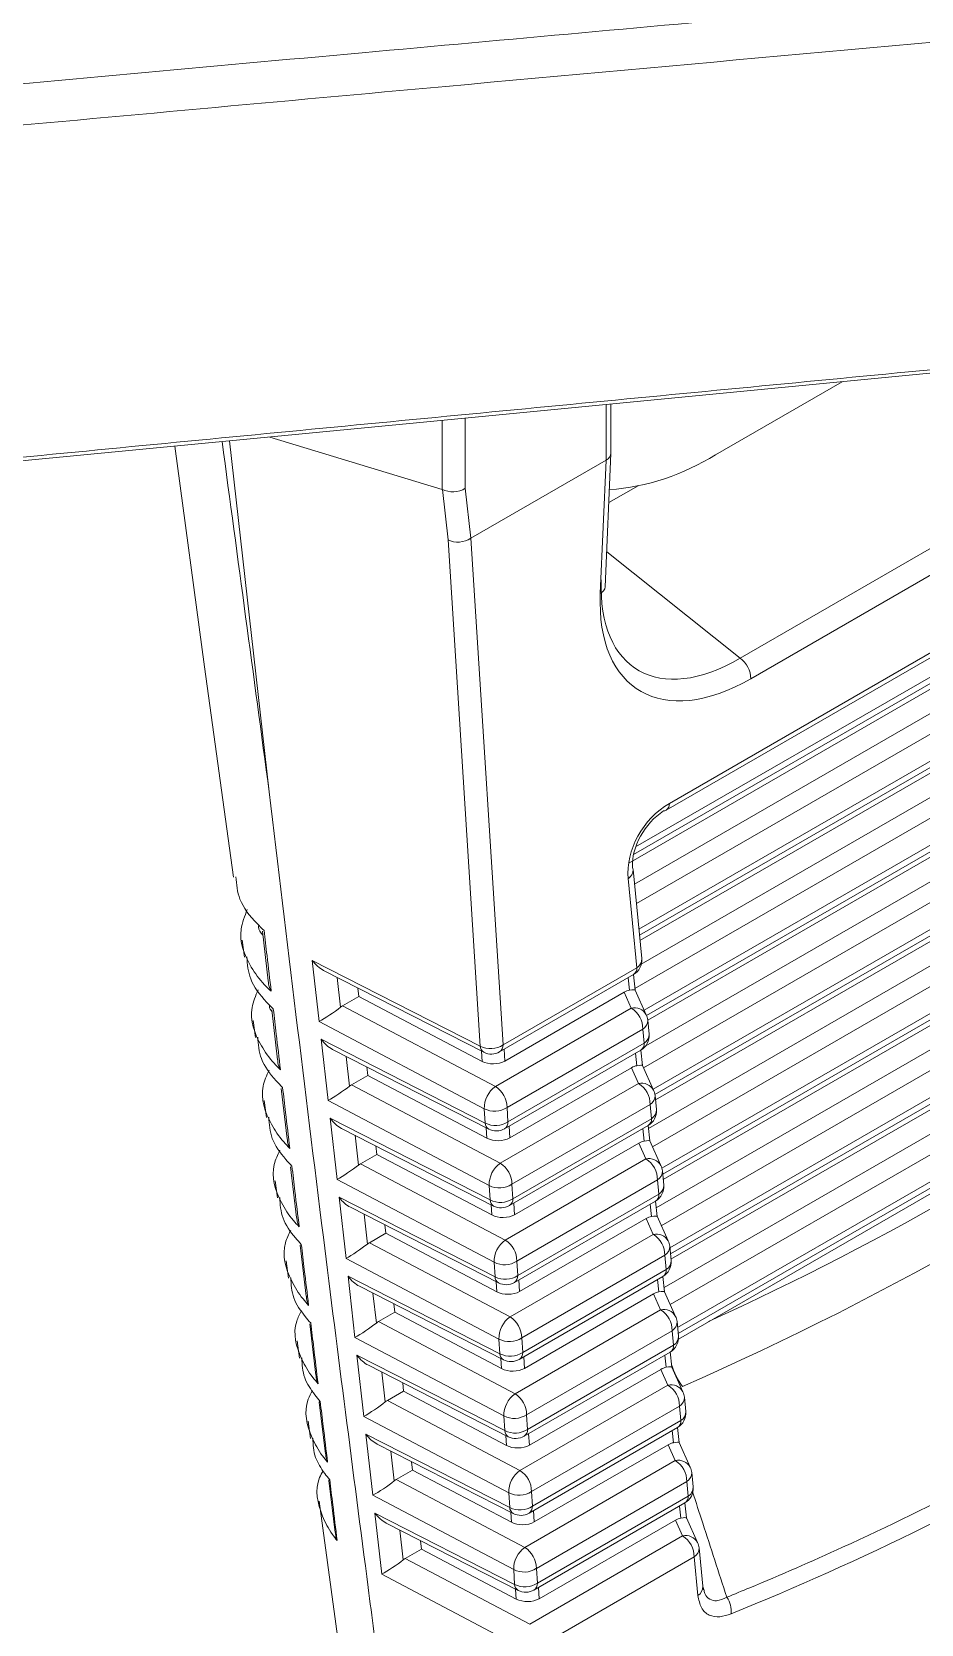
# Model space of a CAD drawing. Extents: x 11 to 120, y 2 to 94.
# Drawn here: x 21.707 to 22.242, y 70.099 to 71.058 of the extents above; entities that cross this region are included whole.
import ezdxf

# ---------------------------------------------------------------- set-up
doc = ezdxf.new("R2010")
doc.units = 0
doc.header["$MEASUREMENT"] = 0
doc.linetypes.add('SLD-Solid', pattern=[0])
doc.layers.add('OBJECT', color=7, linetype='CONTINUOUS')

msp = doc.modelspace()

# ---------------------------------------------------------------- linework, layer by layer
at = {"layer": 'OBJECT', "color": 7, "linetype": 'SLD-Solid', "lineweight": 15}
for p, q in [((22.13328, 70.68066), (22.46742, 70.87355)), ((22.50074, 70.87678), (22.13973, 70.66837)), ((22.08876, 70.5892), (22.56399, 70.86354)), ((22.09082, 70.59335), (22.56142, 70.86503)), ((22.11845, 70.80313), (22.19461, 70.8471)), ((22.05264, 70.83333), (22.05264, 70.79986)), ((22.05557, 70.80402), (22.05557, 70.83361)), ((22.53085, 70.83288), (22.07046, 70.5671)), ((21.95399, 70.82376), (21.95399, 70.78232)), ((21.96794, 70.78295), (21.96794, 70.82512)), ((22.06627, 70.55743), (22.52612, 70.82289)), ((22.06918, 70.56249), (22.53044, 70.82877)), ((21.95399, 70.78232), (21.85034, 70.81382)), ((21.85006, 70.6003), (21.82614, 70.8115)), ((22.05212, 70.72372), (22.05557, 70.80387)), ((22.05264, 70.79986), (21.97134, 70.75293)), ((22.05264, 70.79986), (22.04919, 70.71965)), ((21.97134, 70.75293), (21.96794, 70.78295)), ((22.07192, 70.78449), (22.0543, 70.77432)), ((22.07088, 70.53297), (22.51295, 70.78818)), ((21.95418, 70.78225), (21.95399, 70.78232)), ((21.95418, 70.78225), (21.95761, 70.75196)), ((22.47395, 70.77809), (22.06973, 70.54474)), ((22.52547, 70.77915), (22.07237, 70.51758)), ((22.07273, 70.51392), (22.52506, 70.77504)), ((22.07304, 70.51071), (22.52073, 70.76916)), ((21.95761, 70.75196), (21.97702, 70.44719)), ((21.97134, 70.75293), (21.9713, 70.7529)), ((21.99072, 70.44794), (21.9713, 70.7529)), ((22.13328, 70.68066), (22.05303, 70.74476)), ((22.07001, 70.48185), (22.50757, 70.73444)), ((22.46857, 70.72435), (22.07385, 70.49649)), ((22.52009, 70.72541), (22.07561, 70.46882)), ((22.07699, 70.46575), (22.51968, 70.72131)), ((22.0777, 70.46278), (22.51535, 70.71543)), ((22.07514, 70.43418), (22.50219, 70.68071)), ((22.46319, 70.67062), (22.07649, 70.44739)), ((22.5147, 70.67168), (22.08099, 70.4213)), ((22.08204, 70.41804), (22.51429, 70.66757)), ((22.08236, 70.41484), (22.50997, 70.66169)), ((22.08052, 70.38666), (22.4968, 70.62698)), ((22.4578, 70.61689), (22.07819, 70.39774)), ((22.50932, 70.61795), (22.08624, 70.37371)), ((22.08671, 70.37011), (22.50891, 70.61384)), ((22.08702, 70.36691), (22.50459, 70.60796)), ((22.0859, 70.33914), (22.49142, 70.57325)), ((22.45242, 70.56316), (22.08285, 70.34981)), ((22.50394, 70.56421), (22.09102, 70.32584)), ((22.0741, 70.49987), (22.06888, 70.55349)), ((22.09137, 70.32218), (22.50353, 70.56011)), ((22.09168, 70.31897), (22.4992, 70.55423)), ((22.06599, 70.54802), (22.0712, 70.4944)), ((21.84593, 70.51633), (21.84944, 70.48643)), ((22.09128, 70.29163), (22.48604, 70.51951)), ((21.83376, 70.51092), (21.83516, 70.50068)), ((22.44704, 70.50942), (22.08751, 70.30187)), ((22.49856, 70.51048), (22.09568, 70.2779)), ((22.09603, 70.27424), (22.49814, 70.50637)), ((21.87593, 70.49884), (21.97702, 70.44719)), ((21.88011, 70.46199), (21.87593, 70.49884)), ((22.09619, 70.27095), (22.49382, 70.5005)), ((21.88275, 70.49277), (21.97911, 70.44354)), ((21.89094, 70.48859), (21.89297, 70.47064)), ((21.98866, 70.44378), (22.06914, 70.49024)), ((21.99072, 70.44794), (22.0712, 70.4944)), ((22.06669, 70.48084), (22.06595, 70.4884)), ((22.0701, 70.48092), (22.0692, 70.49027)), ((21.90401, 70.47714), (21.8942, 70.47147)), ((21.90343, 70.4822), (21.90401, 70.47714)), ((21.90401, 70.47714), (21.97805, 70.43806)), ((21.99179, 70.43823), (22.06347, 70.47961)), ((22.0678, 70.4701), (22.06347, 70.47961)), ((22.07684, 70.46611), (22.0701, 70.48094)), ((21.85157, 70.46906), (21.85512, 70.43897)), ((21.8942, 70.47147), (21.98612, 70.42295)), ((21.98612, 70.42295), (22.0678, 70.4701)), ((21.84037, 70.46268), (21.84178, 70.45243)), ((21.97942, 70.40957), (21.88011, 70.46199)), ((22.07479, 70.45747), (21.99312, 70.41032)), ((22.07562, 70.44897), (22.07479, 70.45747)), ((22.07851, 70.45445), (22.07769, 70.46294)), ((21.88132, 70.45132), (21.97997, 70.40092)), ((21.88549, 70.41447), (21.88132, 70.45132)), ((21.99367, 70.40166), (22.07562, 70.44897)), ((21.88814, 70.44525), (21.98206, 70.39726)), ((21.89632, 70.44107), (21.89835, 70.42312)), ((21.97805, 70.43806), (21.97765, 70.44428)), ((21.99133, 70.44533), (21.99179, 70.43823)), ((21.99161, 70.39751), (22.07356, 70.44482)), ((22.0711, 70.43546), (22.07037, 70.44298)), ((22.07452, 70.43554), (22.07361, 70.44485)), ((21.90939, 70.42962), (21.89958, 70.42396)), ((21.90882, 70.43468), (21.90939, 70.42962)), ((21.90939, 70.42962), (21.98099, 70.39183)), ((21.99473, 70.392), (22.06789, 70.43423)), ((22.07221, 70.42472), (22.06789, 70.43423)), ((22.08125, 70.42073), (22.07451, 70.43556)), ((21.85724, 70.4218), (21.86082, 70.39151)), ((21.89958, 70.42396), (21.98906, 70.37672)), ((21.98906, 70.37672), (22.07221, 70.42472)), ((21.84698, 70.41445), (21.84839, 70.40418)), ((21.98236, 70.36334), (21.88549, 70.41447)), ((21.97997, 70.40092), (21.97942, 70.40957)), ((21.99312, 70.41032), (21.99367, 70.40166)), ((22.07921, 70.41208), (21.99606, 70.36409)), ((22.08004, 70.40355), (22.07921, 70.41208)), ((22.08293, 70.40902), (22.0821, 70.41756)), ((21.8867, 70.4038), (21.98292, 70.35464)), ((21.89087, 70.36695), (21.8867, 70.4038)), ((21.99662, 70.35539), (22.08004, 70.40355)), ((21.89352, 70.39773), (21.98501, 70.35099)), ((21.9017, 70.39355), (21.90374, 70.37561)), ((21.98099, 70.39183), (21.9806, 70.39801)), ((21.99428, 70.39905), (21.99473, 70.392)), ((21.99456, 70.35124), (22.07798, 70.39939)), ((22.07551, 70.39007), (22.07479, 70.39755)), ((22.07893, 70.39016), (22.07803, 70.39942)), ((22.08566, 70.37535), (22.07892, 70.39017)), ((21.91477, 70.3821), (21.90496, 70.37644)), ((21.9142, 70.38717), (21.91477, 70.3821)), ((21.91477, 70.3821), (21.98394, 70.34559)), ((21.99767, 70.34577), (22.0723, 70.38884)), ((22.07662, 70.37934), (22.0723, 70.38884)), ((21.86293, 70.37456), (21.86655, 70.34408)), ((21.90496, 70.37644), (21.99201, 70.33049)), ((21.99201, 70.33049), (22.07662, 70.37934)), ((22.08735, 70.3636), (22.08651, 70.37218)), ((21.85359, 70.36622), (21.855, 70.35592)), ((21.98531, 70.31711), (21.89087, 70.36695)), ((21.98292, 70.35464), (21.98236, 70.36334)), ((21.99606, 70.36409), (21.99662, 70.35539)), ((22.08362, 70.3667), (21.99901, 70.31786)), ((22.08445, 70.35812), (22.08362, 70.3667)), ((21.89208, 70.35628), (21.98586, 70.30837)), ((21.89626, 70.31944), (21.89208, 70.35628)), ((21.98394, 70.34559), (21.98355, 70.35174)), ((21.99723, 70.35278), (21.99767, 70.34577)), ((21.9975, 70.30496), (22.08239, 70.35397)), ((21.99956, 70.30912), (22.08445, 70.35812)), ((22.07993, 70.34469), (22.0792, 70.35213)), ((22.08334, 70.34477), (22.08245, 70.354)), ((21.8989, 70.35022), (21.98795, 70.30472)), ((21.90709, 70.34603), (21.90912, 70.32809)), ((22.00062, 70.29953), (22.07671, 70.34346)), ((22.08103, 70.33395), (22.07671, 70.34346)), ((22.09007, 70.32996), (22.08333, 70.34479)), ((21.92016, 70.33458), (21.91035, 70.32892)), ((21.91958, 70.33965), (21.92016, 70.33458)), ((21.92016, 70.33458), (21.98688, 70.29936)), ((21.99495, 70.28426), (22.08103, 70.33395)), ((21.86865, 70.32734), (21.87231, 70.29665)), ((21.91035, 70.32892), (21.99495, 70.28426)), ((22.09176, 70.31817), (22.09092, 70.32679)), ((21.86019, 70.31799), (21.86161, 70.30767)), ((21.98825, 70.27088), (21.89626, 70.31944)), ((21.98586, 70.30837), (21.98531, 70.31711)), ((21.99901, 70.31786), (21.99956, 70.30912)), ((22.08803, 70.32132), (22.00195, 70.27162)), ((22.08887, 70.3127), (22.08803, 70.32132)), ((21.89747, 70.30876), (21.98881, 70.2621)), ((21.90164, 70.27192), (21.89747, 70.30876)), ((21.98688, 70.29936), (21.98649, 70.30546)), ((22.00018, 70.3065), (22.00062, 70.29953)), ((22.00045, 70.25869), (22.08681, 70.30854)), ((22.00251, 70.26284), (22.08887, 70.3127)), ((22.08434, 70.2993), (22.08362, 70.3067)), ((22.08776, 70.29939), (22.08686, 70.30857)), ((21.90428, 70.3027), (21.9909, 70.25844)), ((21.91247, 70.29851), (21.9145, 70.28057)), ((22.00356, 70.2533), (22.08112, 70.29808)), ((22.08545, 70.28857), (22.08112, 70.29808)), ((22.09449, 70.28458), (22.08775, 70.29941)), ((21.92554, 70.28707), (21.91573, 70.2814)), ((21.92497, 70.29213), (21.92554, 70.28707)), ((21.92554, 70.28707), (21.98983, 70.25313)), ((21.9979, 70.23803), (22.08545, 70.28857)), ((21.8744, 70.28013), (21.8781, 70.24924)), ((21.91573, 70.2814), (21.9979, 70.23803)), ((22.09245, 70.27593), (22.0049, 70.22539)), ((22.09329, 70.26727), (22.09245, 70.27593)), ((22.09618, 70.27275), (22.09534, 70.28141)), ((21.8668, 70.26976), (21.86822, 70.25942)), ((21.9912, 70.22465), (21.90164, 70.27192)), ((21.98881, 70.2621), (21.98825, 70.27088)), ((22.00195, 70.27162), (22.00251, 70.26284)), ((22.00546, 70.21657), (22.09329, 70.26727)), ((21.90285, 70.26125), (21.99176, 70.21582)), ((21.90702, 70.2244), (21.90285, 70.26125)), ((21.98983, 70.25313), (21.98944, 70.25919)), ((22.00312, 70.26023), (22.00356, 70.2533)), ((22.0034, 70.21241), (22.09123, 70.26312)), ((22.08875, 70.25392), (22.08804, 70.26128)), ((22.09217, 70.25401), (22.09128, 70.26315)), ((21.90967, 70.25518), (21.99385, 70.21217)), ((21.91785, 70.251), (21.91989, 70.23305)), ((22.00651, 70.20707), (22.08554, 70.25269)), ((22.08986, 70.24319), (22.08554, 70.25269)), ((22.0989, 70.2392), (22.09216, 70.25402)), ((21.93092, 70.23955), (21.92111, 70.23388)), ((21.93035, 70.24461), (21.93092, 70.23955)), ((21.93092, 70.23955), (21.99277, 70.2069)), ((22.00084, 70.1918), (22.08986, 70.24319)), ((21.88017, 70.23295), (21.88392, 70.20185)), ((21.92111, 70.23388), (22.00084, 70.1918)), ((22.09686, 70.23055), (22.00784, 70.17916)), ((22.0977, 70.22185), (22.09686, 70.23055)), ((22.1006, 70.22732), (22.09975, 70.23603)), ((21.87341, 70.22153), (21.87483, 70.21116)), ((21.99414, 70.17842), (21.90702, 70.2244)), ((21.99176, 70.21582), (21.9912, 70.22465)), ((22.0049, 70.22539), (22.00546, 70.21657)), ((22.00634, 70.16614), (22.09564, 70.21769)), ((22.00841, 70.17029), (22.0977, 70.22185)), ((22.09658, 70.20862), (22.0957, 70.21772)), ((21.90823, 70.21373), (21.99471, 70.16955)), ((21.91241, 70.17688), (21.90823, 70.21373)), ((21.99277, 70.2069), (21.99239, 70.21292)), ((22.00607, 70.21396), (22.00651, 70.20707)), ((22.09316, 70.20854), (22.09245, 70.21585)), ((22.10331, 70.19381), (22.09657, 70.20864)), ((21.91505, 70.20766), (21.99679, 70.1659)), ((21.92324, 70.20348), (21.92527, 70.18553)), ((22.00945, 70.16084), (22.08995, 70.20731)), ((22.09427, 70.1978), (22.08995, 70.20731)), ((21.93631, 70.19203), (21.92649, 70.18637)), ((21.93573, 70.19709), (21.93631, 70.19203)), ((21.93631, 70.19203), (21.99572, 70.16067)), ((22.00379, 70.14557), (22.09427, 70.1978)), ((22.10501, 70.18189), (22.10416, 70.19064)), ((21.88598, 70.18578), (21.88977, 70.15447)), ((21.92649, 70.18637), (22.00379, 70.14557)), ((22.10127, 70.18517), (22.01079, 70.13293)), ((22.10212, 70.17642), (22.10127, 70.18517)), ((21.88002, 70.1733), (21.89235, 70.08325)), ((21.99709, 70.13219), (21.91241, 70.17688)), ((21.99471, 70.16955), (21.99414, 70.17842)), ((22.00784, 70.17916), (22.00841, 70.17029)), ((22.00929, 70.11987), (22.10006, 70.17227)), ((22.01135, 70.12402), (22.10212, 70.17642)), ((22.09758, 70.16315), (22.09687, 70.17043)), ((22.10099, 70.16324), (22.10011, 70.1723)), ((21.91362, 70.16621), (21.99765, 70.12327)), ((21.91779, 70.12936), (21.91362, 70.16621)), ((21.92043, 70.16014), (21.99974, 70.11962)), ((21.99572, 70.16067), (21.99534, 70.16664)), ((22.00902, 70.16768), (22.00945, 70.16084)), ((22.0124, 70.11461), (22.09436, 70.16193)), ((22.09868, 70.15242), (22.09436, 70.16193)), ((22.10773, 70.14843), (22.10098, 70.16326)), ((21.92862, 70.15596), (21.93065, 70.13802)), ((22.00673, 70.09934), (22.09868, 70.15242)), ((21.94169, 70.14451), (21.93188, 70.13885)), ((21.94111, 70.14958), (21.94169, 70.14451)), ((21.94169, 70.14451), (21.99866, 70.11444)), ((22.11082, 70.12212), (22.10857, 70.14526)), ((21.93188, 70.13885), (22.00673, 70.09934)), ((21.99765, 70.12327), (21.99709, 70.13219)), ((22.01079, 70.13293), (22.01135, 70.12402)), ((22.10568, 70.13978), (22.01373, 70.0867)), ((22.10568, 70.13978), (22.10793, 70.11664)), ((22.00003, 70.08595), (21.91779, 70.12936)), ((21.99866, 70.11444), (21.99828, 70.12037)), ((22.01196, 70.12141), (22.0124, 70.11461))]:
    msp.add_line(p, q, dxfattribs=at)
at = {"layer": 'OBJECT', "color": 7, "linetype": 'SLD-Solid', "lineweight": 15, "flags": 128}
for points in [[(21.67382, 70.7969), (21.94911, 70.82329), (22.53526, 70.88013)], [(21.79337, 70.80836), (21.81122, 70.67545), (21.82855, 70.54893)], [(22.06854, 70.55485), (22.06881, 70.55398), (22.06888, 70.55349)], [(22.11126, 70.12007), (22.11105, 70.12061), (22.11095, 70.12234)]]:
    msp.add_lwpolyline(points, dxfattribs=at)
at = {"layer": 'OBJECT', "color": 7, "linetype": 'SLD-Solid', "lineweight": 15}
for centre, radius, start, end in [((22.04391, 70.92198), 0.14029, 274.38181, 302.09427), ((22.04712, 70.72423), 0.00503, 294.35373, 354.25719), ((22.12436, 70.66814), 0.01537, 0.8623, 54.5006), ((22.08599, 70.59316), 0.00483, 304.93671, 2.26803), ((22.08702, 70.59223), 0.0035, 274.4947, 299.81817), ((22.06255, 70.55333), 0.00634, 302.90478, 1.40706), ((22.06414, 70.4989), 0.01, 299.99731, 5.55333), ((22.068, 70.49959), 0.0061, 301.66814, 2.64369), ((22.06641, 70.49419), 0.0048, 304.73639, 2.46836), ((22.06961, 70.46198), 0.00832, 29.76108, 102.60534), ((22.05955, 70.45728), 0.01525, 0.7149, 57.25082), ((22.07135, 70.46279), 0.00634, 302.90478, 1.40706), ((22.06773, 70.46198), 0.01, 5.55333, 24.44632), ((21.32858, 71.995), 1.88514, 294.6317, 305.36292), ((21.98323, 70.4593), 0.01361, 242.8577, 303.38042), ((21.98592, 70.44773), 0.0048, 304.73639, 2.46836), ((22.06856, 70.45348), 0.01, 299.99731, 5.55333), ((22.07082, 70.44876), 0.0048, 304.73639, 2.46836), ((22.07218, 70.45429), 0.00634, 302.90478, 1.40706), ((21.3289, 71.98887), 1.90866, 293.78375, 306.21087), ((21.98144, 70.44729), 0.00441, 181.30945, 238.23472), ((21.98366, 70.45244), 0.01, 242.93671, 299.99731), ((21.99534, 70.40997), 0.01593, 125.38267, 181.42616), ((21.97787, 70.41013), 0.01525, 0.7149, 57.25082), ((22.07402, 70.4166), 0.00832, 29.76108, 102.60534), ((22.06396, 70.41189), 0.01525, 0.7149, 57.25082), ((22.07215, 70.41659), 0.01, 5.55333, 24.44632), ((21.98563, 70.42168), 0.01361, 242.8577, 303.38042), ((22.07577, 70.4174), 0.00634, 302.90478, 1.40706), ((21.98618, 70.41303), 0.01361, 242.8577, 303.38042), ((21.98438, 70.40102), 0.00441, 181.30945, 238.23472), ((21.98887, 70.40146), 0.0048, 304.73639, 2.46836), ((22.07298, 70.40805), 0.01, 299.99731, 5.55333), ((22.07524, 70.40334), 0.0048, 304.73639, 2.46836), ((22.0766, 70.40887), 0.00634, 302.90478, 1.40706), ((21.98661, 70.40617), 0.01, 242.93671, 299.99731), ((21.99829, 70.36374), 0.01593, 125.38267, 181.42616), ((21.98081, 70.3639), 0.01525, 0.7149, 57.25082), ((22.07844, 70.37122), 0.00832, 29.76108, 102.60534), ((22.06837, 70.36651), 0.01525, 0.7149, 57.25082), ((22.08018, 70.37202), 0.00634, 302.90478, 1.40706), ((22.07656, 70.37121), 0.01, 5.55333, 24.44632), ((21.98857, 70.37545), 0.01361, 242.8577, 303.38042), ((22.07739, 70.36263), 0.01, 299.99731, 5.55333), ((22.08101, 70.36344), 0.00634, 302.90478, 1.40706), ((21.98913, 70.36676), 0.01361, 242.8577, 303.38042), ((21.98733, 70.35474), 0.00441, 181.30945, 238.23472), ((21.99182, 70.35518), 0.0048, 304.73639, 2.46836), ((22.07966, 70.35791), 0.0048, 304.73639, 2.46836), ((21.98956, 70.3599), 0.01, 242.93671, 299.99731), ((22.08285, 70.32583), 0.00832, 29.76108, 102.60534), ((22.07278, 70.32113), 0.01525, 0.7149, 57.25082), ((22.00123, 70.31751), 0.01593, 125.38267, 181.42616), ((21.98376, 70.31767), 0.01525, 0.7149, 57.25082), ((22.08459, 70.32664), 0.00634, 302.90478, 1.40706), ((22.08097, 70.32582), 0.01, 5.55333, 24.44632), ((21.99152, 70.32922), 0.01361, 242.8577, 303.38042), ((22.08181, 70.3172), 0.01, 299.99731, 5.55333), ((22.08543, 70.31802), 0.00634, 302.90478, 1.40706), ((21.99207, 70.32048), 0.01361, 242.8577, 303.38042), ((21.99028, 70.30847), 0.00441, 181.30945, 238.23472), ((21.9925, 70.31362), 0.01, 242.93671, 299.99731), ((21.99477, 70.30891), 0.0048, 304.73639, 2.46836), ((22.08407, 70.31249), 0.0048, 304.73639, 2.46836), ((22.08726, 70.28045), 0.00832, 29.76108, 102.60534), ((22.0772, 70.27574), 0.01525, 0.7149, 57.25082), ((22.00418, 70.27127), 0.01593, 125.38267, 181.42616), ((21.9867, 70.27143), 0.01525, 0.7149, 57.25082), ((22.089, 70.28125), 0.00634, 302.90478, 1.40706), ((22.08538, 70.28044), 0.01, 5.55333, 24.44632), ((21.99446, 70.28299), 0.01361, 242.8577, 303.38042), ((22.08623, 70.27178), 0.01, 299.99731, 5.55333), ((22.08849, 70.26706), 0.0048, 304.73639, 2.46836), ((22.08985, 70.27259), 0.00634, 302.90478, 1.40706), ((21.99502, 70.27421), 0.01361, 242.8577, 303.38042), ((21.99322, 70.2622), 0.00441, 181.30945, 238.23472), ((21.99545, 70.26735), 0.01, 242.93671, 299.99731), ((21.99771, 70.26263), 0.0048, 304.73639, 2.46836), ((22.13579, 70.26904), 0.04578, 196.94594, 215.74469), ((22.00712, 70.22504), 0.01593, 125.38267, 181.42616), ((21.98965, 70.2252), 0.01525, 0.7149, 57.25082), ((22.09167, 70.23507), 0.00832, 29.76108, 102.60534), ((22.08161, 70.23036), 0.01525, 0.7149, 57.25082), ((22.0898, 70.23506), 0.01, 5.55333, 24.44632), ((22.09064, 70.22635), 0.01, 299.99731, 5.55333), ((22.09342, 70.23587), 0.00634, 302.90478, 1.40706), ((22.09426, 70.22716), 0.00634, 302.90478, 1.40706), ((21.99741, 70.23676), 0.01361, 242.8577, 303.38042), ((22.09291, 70.22164), 0.0048, 304.73639, 2.46836), ((21.99797, 70.22794), 0.01361, 242.8577, 303.38042), ((21.99617, 70.21592), 0.00441, 181.30945, 238.23472), ((21.9984, 70.22108), 0.01, 242.93671, 299.99731), ((22.00066, 70.21636), 0.0048, 304.73639, 2.46836), ((22.01006, 70.17881), 0.01593, 125.38267, 181.42616), ((21.99259, 70.17897), 0.01525, 0.7149, 57.25082), ((22.09609, 70.18968), 0.00832, 29.76108, 102.60534), ((22.08602, 70.18498), 0.01525, 0.7149, 57.25082), ((22.09783, 70.19049), 0.00634, 302.90478, 1.40706), ((22.09421, 70.18967), 0.01, 5.55333, 24.44632), ((22.09506, 70.18093), 0.01, 299.99731, 5.55333), ((22.09868, 70.18174), 0.00634, 302.90478, 1.40706), ((22.00035, 70.19053), 0.01361, 242.8577, 303.38042), ((22.00092, 70.18166), 0.01361, 242.8577, 303.38042), ((22.00361, 70.17009), 0.0048, 304.73639, 2.46836), ((22.09732, 70.17621), 0.0048, 304.73639, 2.46836), ((21.99912, 70.16965), 0.00441, 181.30945, 238.23472), ((22.00134, 70.1748), 0.01, 242.93671, 299.99731), ((22.10064, 70.14461), 0.00805, 28.31766, 104.04876), ((22.09043, 70.13959), 0.01525, 0.7149, 57.25082), ((22.01301, 70.13258), 0.01593, 125.38267, 181.42616), ((21.99554, 70.13274), 0.01525, 0.7149, 57.25082), ((22.10224, 70.1451), 0.00634, 302.90478, 1.40706), ((22.09862, 70.14429), 0.01, 5.55333, 24.44632), ((22.0033, 70.1443), 0.01361, 242.8577, 303.38042), ((22.00386, 70.13539), 0.01361, 242.8577, 303.38042), ((22.00207, 70.12338), 0.00441, 181.30945, 238.23472), ((22.00655, 70.12381), 0.0048, 304.73639, 2.46836), ((22.10473, 70.12183), 0.0061, 301.66814, 2.64369), ((22.00429, 70.12853), 0.01, 242.93671, 299.99731), ((22.11408, 70.10736), 0.01387, 352.46307, 36.17232)]:
    msp.add_arc(centre, radius, start, end, dxfattribs=at)
for centre, major_axis, ratio, start_param, end_param in [((22.93453, 73.05934), (-1.75663, 14.63831), 0.094069, 1.713697, 1.728284), ((22.04557, 70.80416), (0.01, -0.00021), 0.593676, 5.510532, 6.29593), ((21.96087, 70.78703), (0.00999, 0.00056), 0.611383, 3.944845, 5.463282), ((21.96425, 70.75721), (0.00996, 0.00088), 0.657558, 3.926517, 5.438599), ((22.13799, 70.78028), (0.06697, 0.1062), 0.54181, 2.386027, 3.949227), ((22.14505, 70.77578), (0.07317, 0.11405), 0.544414, 2.390031, 3.953231), ((22.09943, 70.56148), (0.02309, 0.03272), 0.746254, 1.016584, 2.42811), ((22.09237, 70.56598), (0.01719, 0.02466), 0.671525, 1.018401, 2.429927), ((21.88257, 70.50409), (-0.00803, 0.01159), 0.599529, 1.609086, 2.301254), ((22.06328, 70.47177), (0.0068, 0.00838), 0.543452, 0.550853, 0.957114), ((22.06031, 70.4783), (0.00979, 0.00262), 0.107022, 6.265381, 7.11643), ((21.88675, 70.46724), (0.00933, 0.00637), 0.079382, 3.868413, 5.38685), ((21.8942, 70.46331), (0.00501, 0.00866), 0.577652, 0.786964, 0.960864), ((21.88796, 70.45657), (-0.00803, 0.01159), 0.599529, 1.609086, 2.301254), ((21.98475, 70.44241), (0.01001, -0.00002), 0.585374, 3.981212, 5.493294), ((22.06769, 70.42639), (0.0068, 0.00838), 0.543452, 0.550853, 0.957114), ((22.06473, 70.43292), (0.00979, 0.00262), 0.107022, 6.265381, 7.11643), ((21.89213, 70.41972), (0.00933, 0.00637), 0.079382, 3.868413, 5.38685), ((21.89958, 70.41579), (0.00501, 0.00866), 0.577652, 0.786964, 0.960864), ((21.89334, 70.40905), (-0.00803, 0.01159), 0.599529, 1.609086, 2.301254), ((21.98769, 70.39617), (0.01001, -0.00002), 0.585374, 3.981212, 5.493294), ((22.07211, 70.381), (0.0068, 0.00838), 0.543452, 0.550853, 0.957114), ((22.06914, 70.38753), (0.00979, 0.00262), 0.107022, 6.265381, 7.11643), ((21.89751, 70.37221), (0.00933, 0.00637), 0.079382, 3.868413, 5.38685), ((21.90497, 70.36827), (0.00501, 0.00866), 0.577652, 0.786964, 0.960864), ((22.44398, 71.94665), (1.16551, 1.8319), 0.546187, 3.795705, 4.104734), ((21.89872, 70.36154), (-0.00803, 0.01159), 0.599529, 1.609086, 2.301254), ((21.99063, 70.34994), (0.01001, -0.00002), 0.585374, 3.981212, 5.493294), ((22.07652, 70.33562), (0.0068, 0.00838), 0.543452, 0.550853, 0.957114), ((22.07355, 70.34215), (0.00979, 0.00262), 0.107022, 6.265381, 7.11643), ((21.9029, 70.32469), (0.00933, 0.00637), 0.079382, 3.868413, 5.38685), ((21.91035, 70.32076), (0.00501, 0.00866), 0.577652, 0.786964, 0.960864), ((21.90411, 70.31402), (-0.00803, 0.01159), 0.599529, 1.609086, 2.301254), ((22.44151, 71.89405), (1.2039, 1.89073), 0.546175, 3.768895, 4.132403), ((21.99358, 70.30371), (0.01001, -0.00002), 0.585374, 3.981212, 5.493294), ((22.08093, 70.29024), (0.0068, 0.00838), 0.543452, 0.550853, 0.957114), ((22.07796, 70.29677), (0.00979, 0.00262), 0.107022, 6.265381, 7.11643), ((21.90828, 70.27717), (0.00933, 0.00637), 0.079382, 3.868413, 5.38685), ((21.91573, 70.27324), (0.00501, 0.00866), 0.577652, 0.786964, 0.960864), ((21.90949, 70.2665), (-0.00803, 0.01159), 0.599529, 1.609086, 2.301254), ((21.99652, 70.25748), (0.01001, -0.00002), 0.585374, 3.981212, 5.493294), ((22.08534, 70.24485), (0.0068, 0.00838), 0.543452, 0.550853, 0.957114), ((22.08238, 70.25138), (0.00979, 0.00262), 0.107022, 6.265381, 7.11643), ((21.91366, 70.22965), (0.00933, 0.00637), 0.079382, 3.868413, 5.38685), ((21.92111, 70.22572), (0.00501, 0.00866), 0.577652, 0.786964, 0.960864), ((21.91487, 70.21898), (-0.00803, 0.01159), 0.599529, 1.609086, 2.301254), ((22.08976, 70.19947), (0.0068, 0.00838), 0.543452, 0.550853, 0.957114), ((22.08679, 70.206), (0.00979, 0.00262), 0.107022, 6.265381, 7.11643), ((21.99947, 70.21125), (0.01001, -0.00002), 0.585374, 3.981212, 5.493294), ((21.91905, 70.18213), (0.00933, 0.00637), 0.079382, 3.868413, 5.38685), ((21.9265, 70.1782), (0.00501, 0.00866), 0.577652, 0.786964, 0.960864), ((21.92025, 70.17146), (-0.00803, 0.01159), 0.599529, 1.609086, 2.301254), ((22.00241, 70.16502), (0.01001, -0.00002), 0.585374, 3.981212, 5.493294), ((22.09417, 70.15409), (0.0068, 0.00838), 0.543452, 0.550853, 0.957114), ((22.0912, 70.16061), (0.00979, 0.00262), 0.107022, 6.265381, 7.11643), ((21.92443, 70.13462), (0.00933, 0.00637), 0.079382, 3.868413, 5.38685), ((21.93188, 70.13068), (0.00501, 0.00866), 0.577652, 0.786964, 0.960864), ((22.00536, 70.11879), (0.01001, -0.00002), 0.585374, 3.981212, 5.493294)]:
    msp.add_ellipse(centre, major_axis=major_axis, ratio=ratio, start_param=start_param, end_param=end_param, dxfattribs=at)
for points, knots in [([(20.97303, 71.9571), (21.02789, 71.92603), (21.31782, 71.76185), (22.43252, 71.13065), (23.49252, 70.53062), (24.31741, 70.06367)], [0, 0, 0, 0, 0.049218, 0.260105, 1, 1, 1, 1]), ([(21.34914, 70.99437), (21.53468, 71.01129), (21.89637, 71.04428), (22.25854, 71.07711), (22.43491, 71.0931)], [0, 0, 0, 0, 0.513008, 1, 1, 1, 1]), ([(22.47892, 71.07249), (22.44793, 71.06966), (22.27374, 71.05374), (21.90228, 71.01998), (21.56227, 70.98884), (21.3653, 70.97079)], [0, 0, 0, 0, 0.083466, 0.469044, 1, 1, 1, 1]), ([(21.91816, 70.05536), (21.91759, 70.05976), (21.91472, 70.08175), (21.90272, 70.17411), (21.87979, 70.35176), (21.86074, 70.51102), (21.85006, 70.6003)], [0, 0, 0, 0, 0.024148, 0.120739, 0.507103, 1, 1, 1, 1]), ([(21.83001, 70.54915), (21.83039, 70.5446), (21.8312, 70.53472), (21.83943, 70.5241), (21.84554, 70.51824), (21.84695, 70.51688)], [0, 0, 0, 0, 0.396551, 0.860639, 1, 1, 1, 1]), ([(21.85126, 70.48021), (21.84988, 70.48153), (21.84507, 70.48612), (21.83634, 70.49814), (21.83059, 70.51392), (21.83529, 70.52544), (21.83688, 70.52936)], [0, 0, 0, 0, 0.090453, 0.316026, 0.767278, 1, 1, 1, 1]), ([(21.84373, 70.52004), (21.84367, 70.51969), (21.84333, 70.51757), (21.8449, 70.51558), (21.84621, 70.51392)], [0, 0, 0, 0, 0.165348, 1, 1, 1, 1]), ([(21.84695, 70.51688), (21.84754, 70.51184), (21.84898, 70.49961), (21.85042, 70.48739), (21.85126, 70.48021)], [0, 0, 0, 0, 0.412557, 1, 1, 1, 1]), ([(21.83658, 70.50089), (21.83693, 70.49643), (21.83766, 70.48691), (21.84544, 70.47661), (21.85116, 70.47094), (21.85251, 70.46959)], [0, 0, 0, 0, 0.401544, 0.858083, 1, 1, 1, 1]), ([(21.85126, 70.48021), (21.85124, 70.48025), (21.8505, 70.48171), (21.84958, 70.48378), (21.84953, 70.48589), (21.84951, 70.48644)], [0, 0, 0, 0, 0.019938, 0.747607, 1, 1, 1, 1]), ([(21.85684, 70.43293), (21.85552, 70.43424), (21.85086, 70.43886), (21.84247, 70.45093), (21.83712, 70.4664), (21.8419, 70.47753), (21.84342, 70.48109)], [0, 0, 0, 0, 0.091099, 0.321851, 0.783539, 1, 1, 1, 1]), ([(21.85024, 70.47189), (21.85019, 70.4716), (21.84994, 70.47019), (21.85093, 70.46886), (21.85172, 70.46781)], [0, 0, 0, 0, 0.210336, 1, 1, 1, 1]), ([(21.85251, 70.46959), (21.85311, 70.46455), (21.85455, 70.45233), (21.85599, 70.44011), (21.85684, 70.43293)], [0, 0, 0, 0, 0.412528, 1, 1, 1, 1]), ([(21.84317, 70.45264), (21.84348, 70.44827), (21.84413, 70.4391), (21.85148, 70.42913), (21.8568, 70.42365), (21.8581, 70.42232)], [0, 0, 0, 0, 0.407341, 0.855321, 1, 1, 1, 1]), ([(21.85684, 70.43293), (21.85682, 70.43297), (21.85615, 70.43434), (21.85527, 70.43635), (21.85521, 70.43839), (21.8552, 70.43898)], [0, 0, 0, 0, 0.020586, 0.722054, 1, 1, 1, 1]), ([(21.86245, 70.38567), (21.86119, 70.38697), (21.85667, 70.39161), (21.84863, 70.40373), (21.84367, 70.41889), (21.84851, 70.42963), (21.84995, 70.43282)], [0, 0, 0, 0, 0.09177, 0.327958, 0.800599, 1, 1, 1, 1]), ([(21.8581, 70.42232), (21.8587, 70.41728), (21.86015, 70.40506), (21.8616, 70.39285), (21.86245, 70.38567)], [0, 0, 0, 0, 0.412497, 1, 1, 1, 1]), ([(21.84977, 70.40438), (21.85005, 70.4001), (21.85062, 70.39129), (21.85755, 70.38165), (21.86247, 70.37639), (21.86372, 70.37506)], [0, 0, 0, 0, 0.414043, 0.852325, 1, 1, 1, 1]), ([(21.86245, 70.38567), (21.86243, 70.38571), (21.86195, 70.38671), (21.86113, 70.38862), (21.86099, 70.3906), (21.86093, 70.39153)], [0, 0, 0, 0, 0.021308, 0.540957, 1, 1, 1, 1]), ([(21.86809, 70.33843), (21.86688, 70.33971), (21.86251, 70.34437), (21.85483, 70.35655), (21.85024, 70.37139), (21.85514, 70.38175), (21.85647, 70.38457)], [0, 0, 0, 0, 0.092468, 0.334366, 0.818519, 1, 1, 1, 1]), ([(22.12528, 70.11555), (22.1299, 70.11744), (22.15302, 70.12689), (22.23053, 70.16082), (22.30904, 70.20143), (22.38771, 70.24727), (22.46649, 70.29484), (22.54042, 70.34765), (22.59549, 70.38699)], [0, 0, 0, 0, 0.029968, 0.149857, 0.5, 0.529967, 0.649857, 1, 1, 1, 1]), ([(21.86372, 70.37506), (21.86432, 70.37002), (21.86577, 70.35781), (21.86723, 70.3456), (21.86809, 70.33843)], [0, 0, 0, 0, 0.412464, 1, 1, 1, 1]), ([(21.85639, 70.35613), (21.85664, 70.35193), (21.85713, 70.34348), (21.86363, 70.33418), (21.86817, 70.32913), (21.86936, 70.32782)], [0, 0, 0, 0, 0.421767, 0.849063, 1, 1, 1, 1]), ([(21.86809, 70.33843), (21.86807, 70.33846), (21.86765, 70.33936), (21.86687, 70.3412), (21.86673, 70.34312), (21.86666, 70.34409)], [0, 0, 0, 0, 0.02208, 0.500991, 1, 1, 1, 1]), ([(21.87375, 70.2912), (21.8726, 70.29248), (21.86838, 70.29716), (21.86107, 70.30938), (21.85684, 70.32391), (21.86177, 70.33387), (21.86299, 70.33633)], [0, 0, 0, 0, 0.093193, 0.341098, 0.837363, 1, 1, 1, 1]), ([(21.86936, 70.32782), (21.86996, 70.32278), (21.87142, 70.31057), (21.87289, 70.29837), (21.87375, 70.2912)], [0, 0, 0, 0, 0.41243, 1, 1, 1, 1]), ([(21.86302, 70.30787), (21.86323, 70.30375), (21.86366, 70.29567), (21.86973, 70.28671), (21.8739, 70.2819), (21.87502, 70.2806)], [0, 0, 0, 0, 0.430655, 0.845494, 1, 1, 1, 1]), ([(21.87375, 70.2912), (21.87373, 70.29124), (21.87337, 70.29203), (21.87264, 70.29381), (21.87249, 70.29565), (21.87241, 70.29667)], [0, 0, 0, 0, 0.022928, 0.457521, 1, 1, 1, 1]), ([(21.87944, 70.24399), (21.87835, 70.24526), (21.87428, 70.24996), (21.86735, 70.26223), (21.86347, 70.27643), (21.86842, 70.28601), (21.8695, 70.28811)], [0, 0, 0, 0, 0.093948, 0.348179, 0.857205, 1, 1, 1, 1]), ([(21.87502, 70.2806), (21.87563, 70.27556), (21.8771, 70.26336), (21.87857, 70.25116), (21.87944, 70.24399)], [0, 0, 0, 0, 0.412394, 1, 1, 1, 1]), ([(21.86966, 70.25962), (21.86985, 70.25558), (21.8702, 70.24786), (21.87586, 70.23925), (21.87965, 70.23469), (21.88072, 70.23339)], [0, 0, 0, 0, 0.440879, 0.841572, 1, 1, 1, 1]), ([(21.87944, 70.24399), (21.87942, 70.24403), (21.87912, 70.24471), (21.87843, 70.24642), (21.87828, 70.24819), (21.8782, 70.24926)], [0, 0, 0, 0, 0.023863, 0.410083, 1, 1, 1, 1]), ([(21.88516, 70.1968), (21.88412, 70.19806), (21.88022, 70.20278), (21.87368, 70.21509), (21.87012, 70.22897), (21.87507, 70.23816), (21.87601, 70.2399)], [0, 0, 0, 0, 0.094734, 0.355637, 0.878126, 1, 1, 1, 1]), ([(21.8802, 70.23295), (21.88016, 70.23299), (21.88009, 70.23304), (21.88055, 70.23329), (21.88071, 70.23339), (21.88072, 70.23339)], [0, 0, 0, 0, 0.665992, 0.977124, 1, 1, 1, 1]), ([(21.88072, 70.23339), (21.88133, 70.22836), (21.88281, 70.21616), (21.88429, 70.20397), (21.88516, 70.1968)], [0, 0, 0, 0, 0.412356, 1, 1, 1, 1]), ([(21.87632, 70.21137), (21.87648, 70.2074), (21.87676, 70.20005), (21.88201, 70.1918), (21.88543, 70.18749), (21.88645, 70.18621)], [0, 0, 0, 0, 0.452643, 0.83724, 1, 1, 1, 1]), ([(21.88516, 70.1968), (21.88515, 70.19684), (21.8849, 70.19742), (21.88425, 70.19905), (21.8841, 70.20075), (21.88401, 70.20186)], [0, 0, 0, 0, 0.0249, 0.358113, 1, 1, 1, 1]), ([(21.89092, 70.14963), (21.88993, 70.15088), (21.88619, 70.15561), (21.88005, 70.16796), (21.8768, 70.18152), (21.88174, 70.19032), (21.88251, 70.1917)], [0, 0, 0, 0, 0.095555, 0.363505, 0.900218, 1, 1, 1, 1]), ([(21.886, 70.18579), (21.88595, 70.18583), (21.88589, 70.18589), (21.88632, 70.18613), (21.88644, 70.1862), (21.88645, 70.18621)], [0, 0, 0, 0, 0.728395, 0.976197, 1, 1, 1, 1]), ([(21.88645, 70.18621), (21.88706, 70.18118), (21.88855, 70.16899), (21.89004, 70.1568), (21.89092, 70.14963)], [0, 0, 0, 0, 0.412316, 1, 1, 1, 1]), ([(22.12528, 70.11555), (22.12045, 70.13042), (22.11358, 70.15153), (22.10672, 70.17272), (22.10469, 70.17899)], [0, 0, 0, 0, 0.704033, 1, 1, 1, 1]), ([(21.89092, 70.14963), (21.8909, 70.14967), (21.89071, 70.15014), (21.8901, 70.1517), (21.88996, 70.15332), (21.88985, 70.15448)], [0, 0, 0, 0, 0.026057, 0.300919, 1, 1, 1, 1]), ([(22.10793, 70.11664), (22.10845, 70.114), (22.1095, 70.1087), (22.11436, 70.10434), (22.12072, 70.10324), (22.12556, 70.10481), (22.12784, 70.10554)], [0, 0, 0, 0, 0.261879, 0.524407, 0.77642, 1, 1, 1, 1]), ([(22.12528, 70.11555), (22.12317, 70.11458), (22.11942, 70.11287), (22.11489, 70.11408), (22.11223, 70.11661), (22.11161, 70.11929), (22.11143, 70.12011)], [0, 0, 0, 0, 0.345441, 0.613738, 0.882458, 1, 1, 1, 1])]:
    msp.add_open_spline(points, degree=3, knots=knots, dxfattribs=at)
for points in [[(21.66555, 70.79823), (22.53248, 70.88173)], [(22.11143, 70.12011), (22.11099, 70.12168)]]:
    msp.add_open_spline(points, degree=1, dxfattribs=at)

doc.saveas('drawing.dxf')
